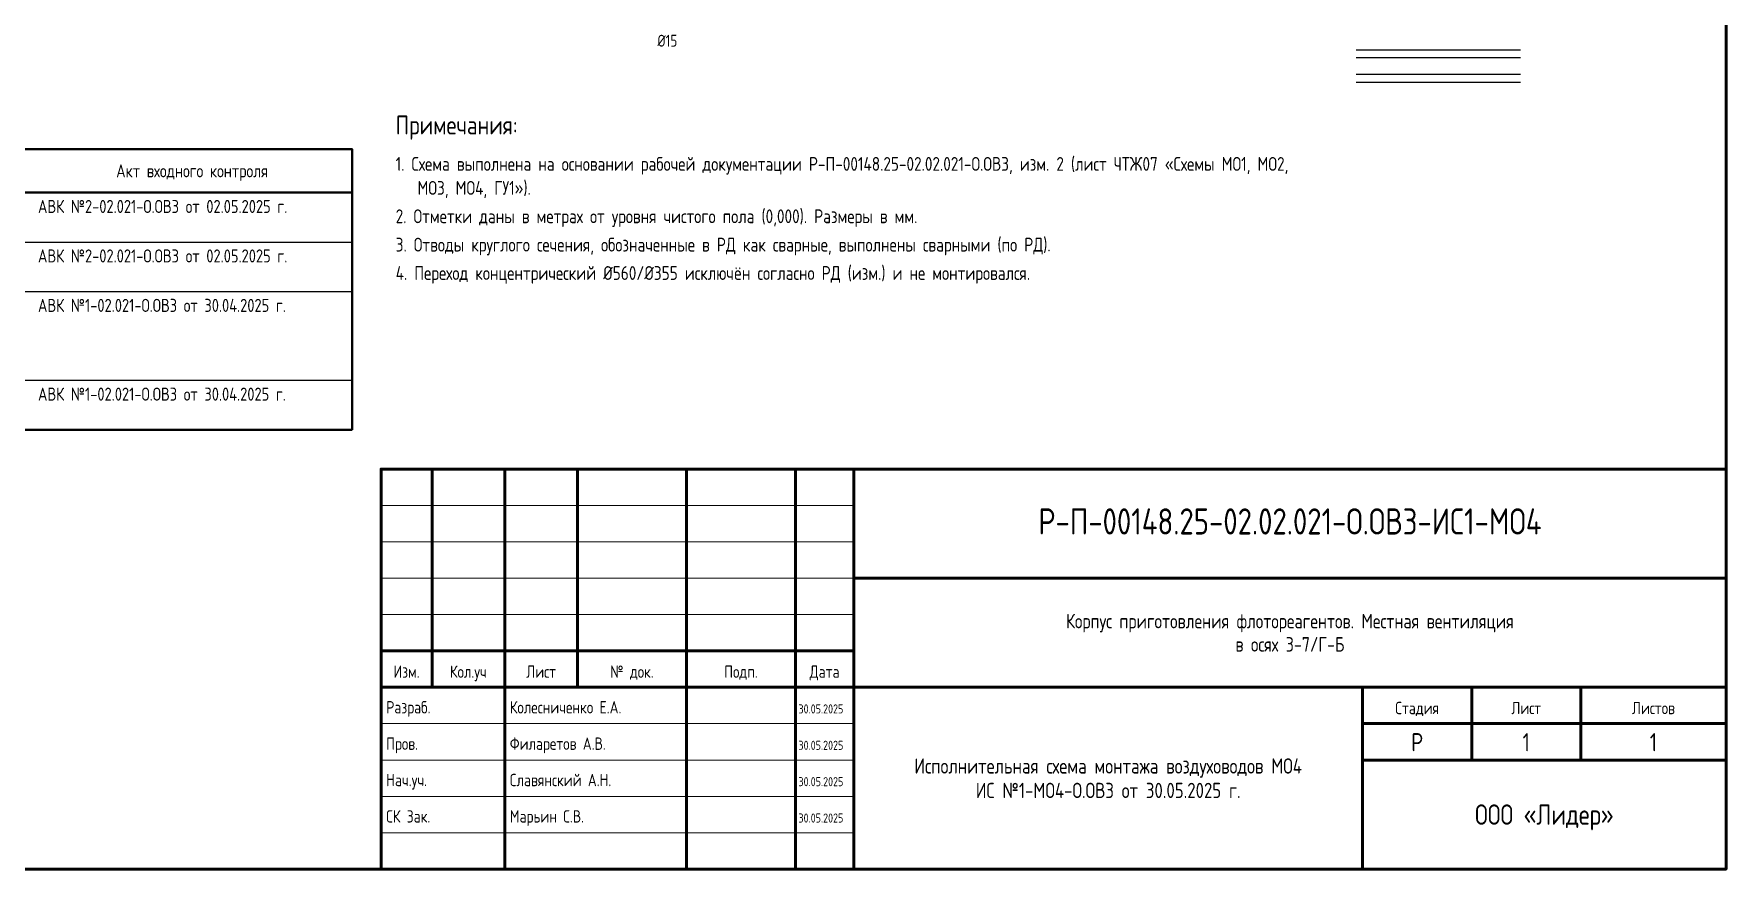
# Model space of a CAD drawing. Header units: metres. Extents: x 20 to 415, y 5 to 292.
# Drawn here: x 182.2 to 415, y 5 to 119.8 of the extents above; entities that cross this region are included whole.
import ezdxf
from ezdxf.enums import TextEntityAlignment as Align

# ---------------------------------------------------------------- set-up
doc = ezdxf.new("R2010")
doc.units = ezdxf.units.M
for name, color, linetype in [('ВОЗДУХОВОДЫ', 7, 'Continuous'), ('ИЗОЛЯЦИЯ', 3, 'Continuous'), ('ОБОЗНАЧЕНИЯ', 7, 'Continuous'), ('РАМКА', 7, 'Continuous'), ('ТЕКСТ', 7, 'Continuous')]:
    doc.layers.add(name, color=color, linetype=linetype)
doc.styles.add('GOST', font='isocpeur.ttf')

msp = doc.modelspace()

# ---------------------------------------------------------------- linework, layer by layer
at = {"layer": 'ВОЗДУХОВОДЫ'}
for points in [[(364.12, 116.56), (386.72, 116.56)], [(364.12, 114.29), (386.72, 114.29)]]:
    msp.add_lwpolyline(points, dxfattribs=at)
at = {"layer": 'ИЗОЛЯЦИЯ'}
for points in [[(364.12, 117.63), (386.72, 117.63)], [(364.12, 113.19), (386.72, 113.19)]]:
    msp.add_lwpolyline(points, dxfattribs=at)
at = {"layer": 'РАМКА', "lineweight": 60}
for points in [[(20, 5), (415, 5), (415, 292), (20, 292), (20, 5)], [(230, 5), (415, 5), (415, 60), (230, 60), (230, 5)], [(237, 30), (237, 60)], [(247, 30), (247, 60)], [(257, 30), (257, 60)], [(272, 30), (272, 60)], [(287, 30), (287, 60)], [(295, 30), (295, 60)], [(295, 5), (295, 60)], [(295, 45), (415, 45)], [(230, 35), (295, 35)], [(230, 30), (295, 30)], [(247, 5), (247, 30)], [(272, 5), (272, 30)], [(287, 5), (287, 30)], [(295, 30), (415, 30)], [(365, 5), (365, 30)], [(380, 20), (380, 30)], [(395, 20), (395, 30)], [(365, 25), (415, 25)], [(365, 20), (415, 20)]]:
    msp.add_lwpolyline(points, dxfattribs=at)
at = {"layer": 'РАМКА', "lineweight": 50}
for points in [[(22, 98), (226, 98), (226, 104), (22, 104), (22, 98)], [(226, 104), (226, 65.4)], [(22, 65.4), (226, 65.4)]]:
    msp.add_lwpolyline(points, dxfattribs=at)
at = {"layer": 'РАМКА', "lineweight": 25}
for points in [[(226, 98), (226, 91.2)], [(22, 91.2), (226, 91.2)], [(226, 91.2), (226, 84.4)], [(22, 84.4), (226, 84.4)], [(226, 84.4), (226, 72.2)], [(22, 72.2), (226, 72.2)], [(226, 72.2), (226, 65.4)], [(22, 65.4), (226, 65.4)]]:
    msp.add_lwpolyline(points, dxfattribs=at)
at = {"layer": 'РАМКА', "lineweight": 20}
for points in [[(230, 55), (295, 55)], [(230, 50), (295, 50)], [(230, 45), (295, 45)], [(230, 40), (295, 40)], [(230, 25), (295, 25)], [(230, 20), (295, 20)], [(230, 15), (295, 15)], [(230, 10), (295, 10)]]:
    msp.add_lwpolyline(points, dxfattribs=at)

# ---------------------------------------------------------------- texts
at = {"layer": 'ОБОЗНАЧЕНИЯ', "style": 'GOST', "width": 0.8}
msp.add_text('%%c15', height=1.639, dxfattribs=at).set_placement((268, 118.07))
at = {"layer": 'ТЕКСТ', "style": 'GOST', "width": 0.8}
for s, height, p in [('Примечания:', 2.6, (232, 106)), ('1. Схема выполнена на основании рабочей документации Р-П-00148.25-02.02.021-О.ОВ3, изм. 2 (лист ЧТЖ07 «Схемы МО1, МО2,', 1.9, (232, 101)), ('МО3, МО4, ГУ1»).', 1.9, (235, 97.7)), ('АВК №2-02.021-О.ОВ3 от 02.05.2025 г.', 1.8, (182.8, 95.2)), ('2. Отметки даны в метрах от уровня чистого пола (0,000). Размеры в мм.', 1.9, (232, 93.8)), ('3. Отводы круглого сечения, обозначенные в РД как сварные, выполнены сварными (по РД).', 1.9, (232, 89.9)), ('АВК №2-02.021-О.ОВ3 от 02.05.2025 г.', 1.8, (182.8, 88.4)), ('4. Переход концентрический %%c560/%%c355 исключён согласно РД (изм.) и не монтировался.', 1.9, (232, 86)), ('АВК №1-02.021-О.ОВ3 от 30.04.2025 г.', 1.8, (182.8, 81.6)), ('АВК №1-02.021-О.ОВ3 от 30.04.2025 г.', 1.8, (182.8, 69.4)), ('Разраб.', 1.7, (230.7, 26.4)), ('Колесниченко Е.А.', 1.7, (247.7, 26.4)), ('30.05.2025', 1.25, (287.4, 26.4)), ('Пров.', 1.7, (230.7, 21.4)), ('Филаретов А.В.', 1.7, (247.7, 21.4)), ('30.05.2025', 1.25, (287.4, 21.4)), ('Нач.уч.', 1.7, (230.7, 16.4)), ('Славянский А.Н.', 1.7, (247.7, 16.4)), ('30.05.2025', 1.25, (287.4, 16.4)), ('СК Зак.', 1.7, (230.7, 11.4)), ('Марьин С.В.', 1.7, (247.7, 11.4)), ('30.05.2025', 1.25, (287.4, 11.4))]:
    msp.add_text(s, height=height, dxfattribs=at).set_placement(p)
for s, height, p in [('Акт входного контроля', 1.8, (204, 100.1)), ('Р-П-00148.25-02.02.021-О.ОВ3-ИС1-МО4', 3.6, (355, 51)), ('Корпус приготовления флотореагентов. Местная вентиляция', 2, (355, 38.1)), ('в осях 3-7/Г-Б', 2, (355, 34.9)), ('Изм.', 1.7, (233.5, 31.3)), ('Кол.уч', 1.7, (242, 31.3)), ('Лист', 1.7, (252, 31.3)), ('№ док.', 1.7, (264.5, 31.3)), ('Подп.', 1.7, (279.5, 31.3)), ('Дата', 1.7, (291, 31.3)), ('Стадия', 1.7, (372.5, 26.3)), ('Лист', 1.7, (387.5, 26.3)), ('Листов', 1.7, (405, 26.3)), ('Р', 2.5, (372.5, 21.2)), ('1', 2.5, (387.5, 21.2)), ('1', 2.5, (405, 21.2)), ('Исполнительная схема монтажа воздуховодов МО4', 2.1, (330, 18.13)), ('ИС №1-МО4-О.ОВ3 от 30.05.2025 г.', 2.1, (330, 14.77)), ('ООО «Лидер»', 2.8, (390, 11.1))]:
    msp.add_text(s, height=height, dxfattribs=at).set_placement(p, align=Align.CENTER)

doc.saveas('drawing.dxf')
